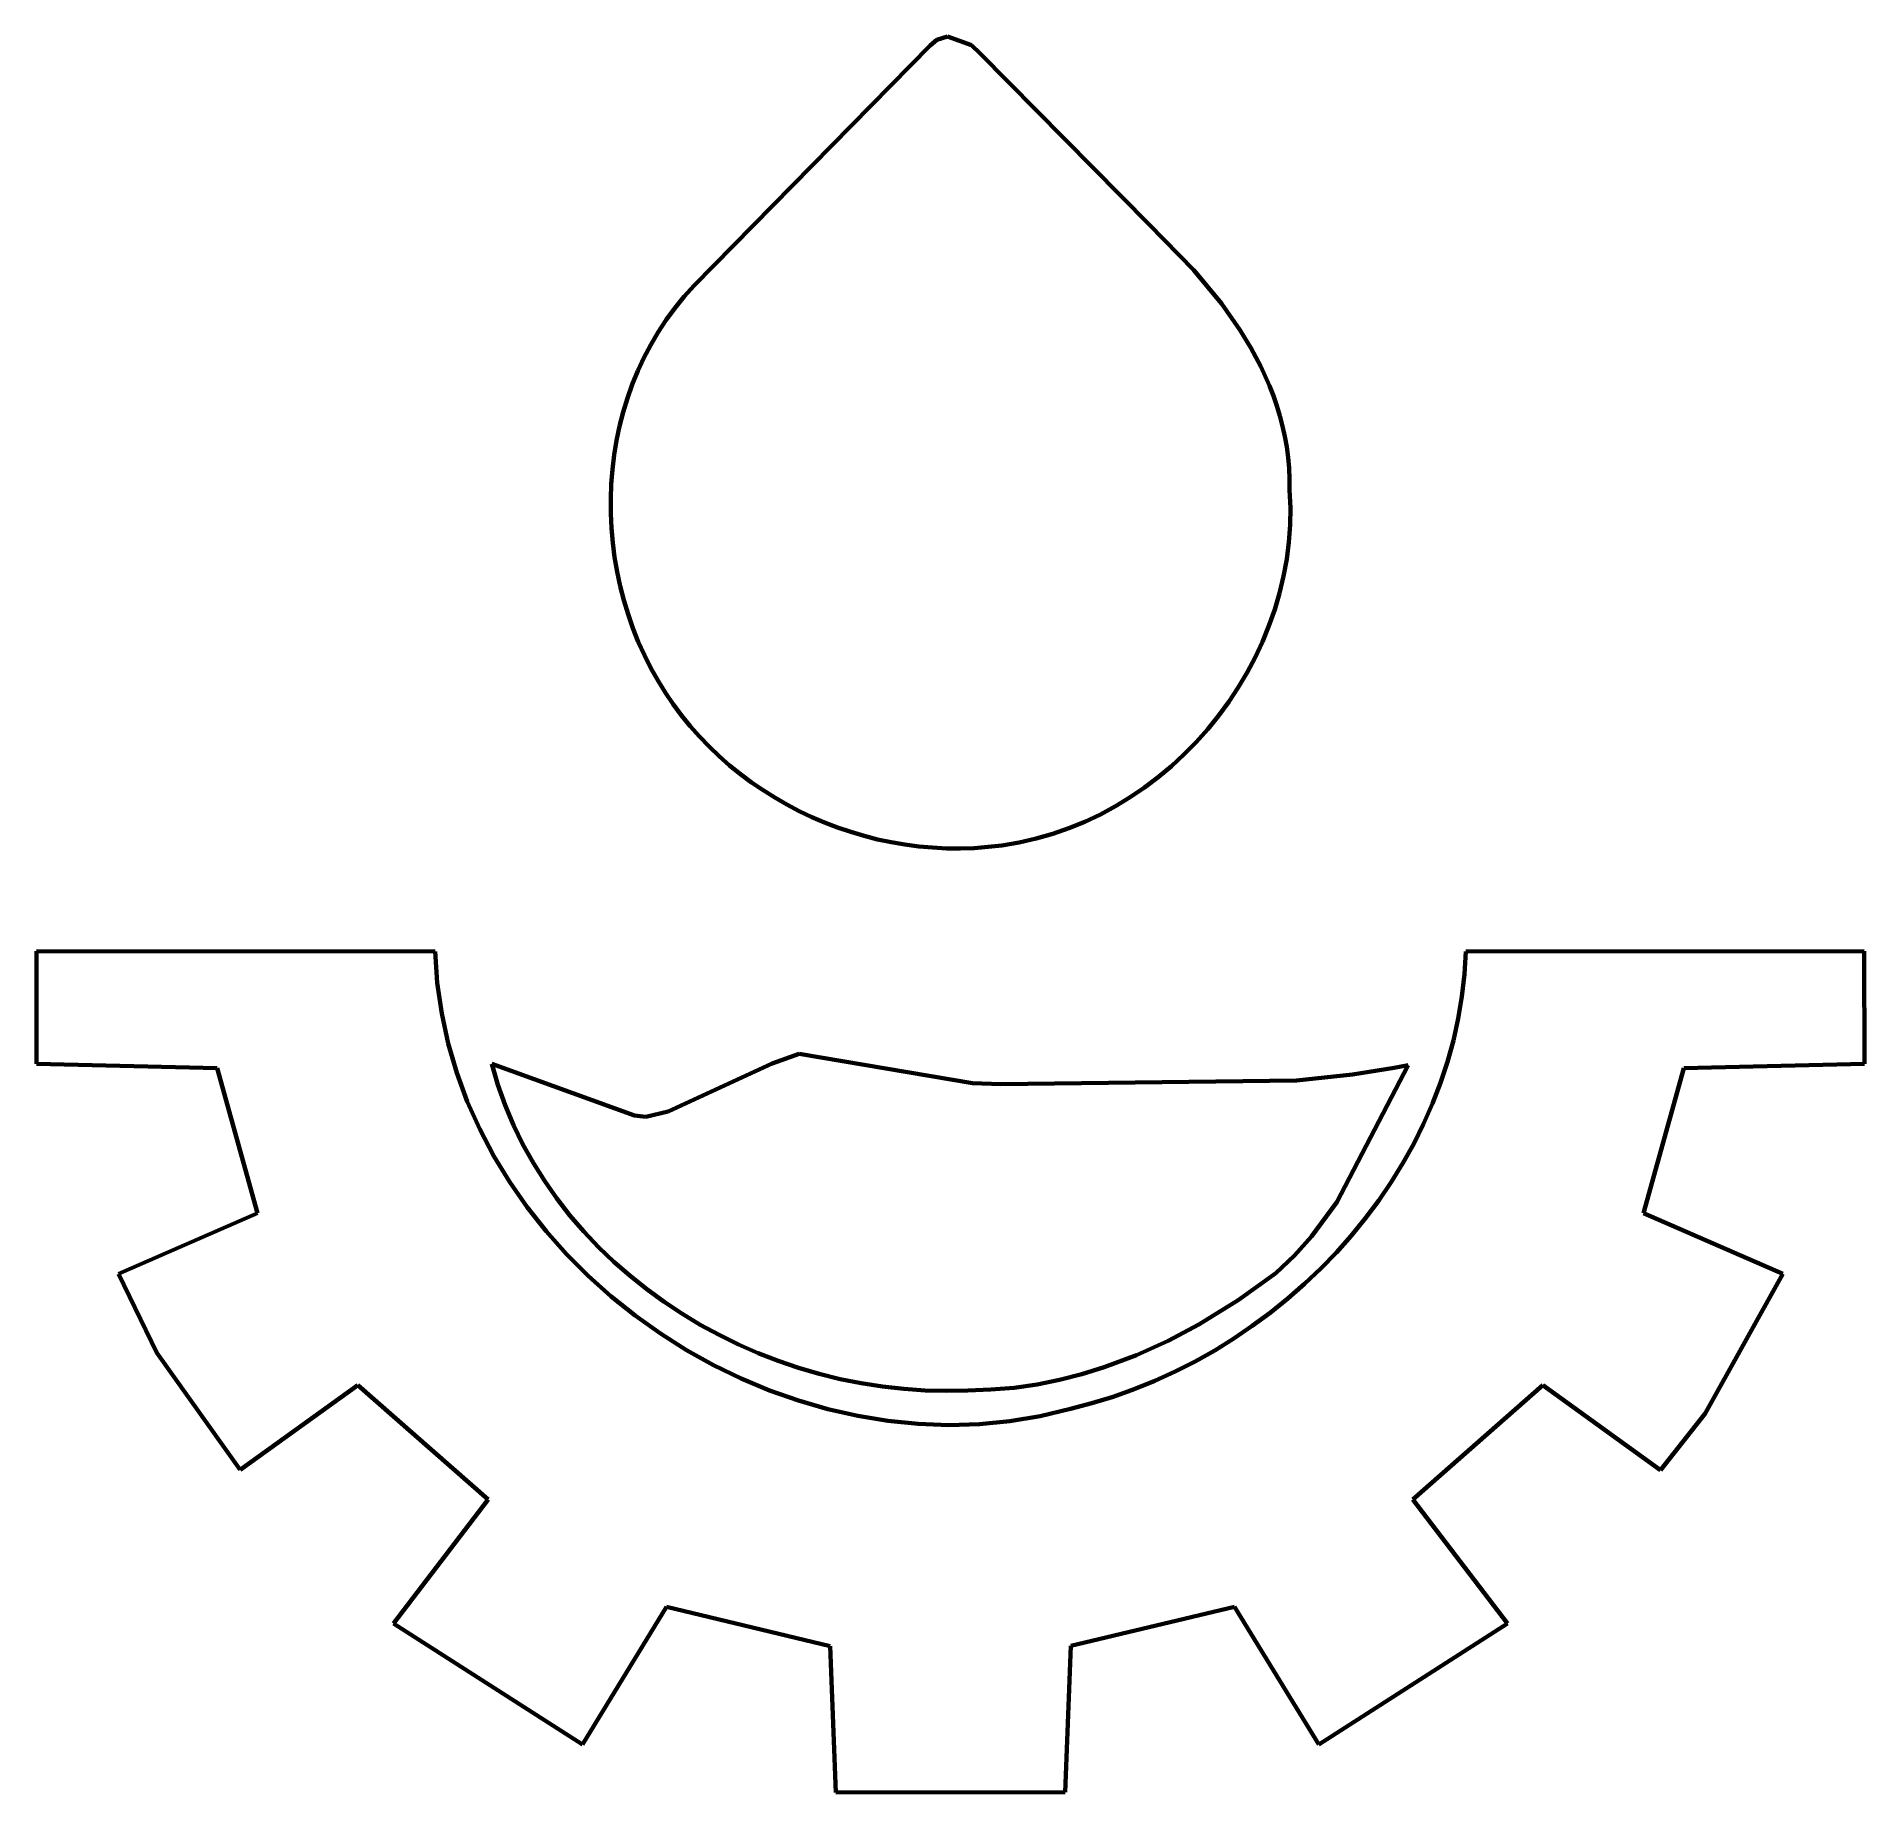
# Model space of a CAD drawing. Header units: millimetres. Extents: x 0.35 to 1.85, y 0.06 to 1.5.
import ezdxf

# ---------------------------------------------------------------- set-up
doc = ezdxf.new("R2010")
doc.units = ezdxf.units.MM
doc.layers.add('color#6d6e71ff', color=7, linetype='CONTINUOUS', lineweight=100)
doc.layers.add('color#98d93aff', color=7, linetype='CONTINUOUS', lineweight=100)

msp = doc.modelspace()

# ---------------------------------------------------------------- linework, layer by layer
at = {"layer": 'color#6d6e71ff'}
for p, q in [((0.3483, 0.6554), (0.3484, 0.7477)), ((0.3484, 0.7477), (0.6749, 0.7473)), ((0.6749, 0.7473), (0.6767, 0.7217)), ((1.5184, 0.7288), (1.5196, 0.7474)), ((1.5196, 0.7474), (1.846, 0.7477)), ((1.846, 0.7477), (1.8461, 0.6554)), ((0.6767, 0.7217), (0.6803, 0.6966)), ((1.5163, 0.7105), (1.5184, 0.7288)), ((1.5133, 0.6924), (1.5163, 0.7105)), ((0.6803, 0.6966), (0.6856, 0.672)), ((1.5093, 0.6745), (1.5133, 0.6924)), ((1.5045, 0.657), (1.5093, 0.6745)), ((0.6856, 0.672), (0.6926, 0.6479)), ((0.4963, 0.6518), (0.3483, 0.6554)), ((0.5294, 0.5328), (0.4963, 0.6518)), ((0.6926, 0.6479), (0.7013, 0.6244)), ((1.4988, 0.6397), (1.5045, 0.657)), ((1.6981, 0.6518), (1.6651, 0.5329)), ((1.8461, 0.6554), (1.6981, 0.6518)), ((1.4922, 0.6227), (1.4988, 0.6397)), ((0.7013, 0.6244), (0.7115, 0.6016)), ((1.4849, 0.606), (1.4922, 0.6227)), ((0.7115, 0.6016), (0.7231, 0.5796)), ((1.4768, 0.5897), (1.4849, 0.606)), ((1.4679, 0.5738), (1.4768, 0.5897)), ((0.7231, 0.5796), (0.7361, 0.5582)), ((1.4583, 0.5583), (1.4679, 0.5738)), ((0.7361, 0.5582), (0.7504, 0.5377)), ((1.4481, 0.5432), (1.4583, 0.5583)), ((1.4371, 0.5286), (1.4481, 0.5432)), ((0.4154, 0.4832), (0.5294, 0.5328)), ((0.7504, 0.5377), (0.7659, 0.518)), ((1.4256, 0.5144), (1.4371, 0.5286)), ((1.6651, 0.5329), (1.7793, 0.4832)), ((0.7659, 0.518), (0.7826, 0.4992)), ((1.4134, 0.5007), (1.4256, 0.5144)), ((0.7826, 0.4992), (0.8004, 0.4814)), ((1.4007, 0.4875), (1.4134, 0.5007)), ((0.447, 0.4185), (0.4154, 0.4832)), ((0.8004, 0.4814), (0.8192, 0.4646)), ((1.3874, 0.4749), (1.4007, 0.4875)), ((1.7793, 0.4832), (1.7156, 0.3686)), ((0.8192, 0.4646), (0.8389, 0.4489)), ((1.3735, 0.4628), (1.3874, 0.4749)), ((1.3445, 0.4404), (1.3592, 0.4513)), ((1.3592, 0.4513), (1.3735, 0.4628)), ((0.8389, 0.4489), (0.8595, 0.4342)), ((1.3293, 0.43), (1.3445, 0.4404)), ((0.8595, 0.4342), (0.8809, 0.4207)), ((0.8809, 0.4207), (0.9029, 0.4084)), ((1.2977, 0.4114), (1.3137, 0.4204)), ((1.3137, 0.4204), (1.3293, 0.43)), ((0.5153, 0.3226), (0.447, 0.4185)), ((0.9029, 0.4084), (0.9256, 0.3974)), ((1.2814, 0.4031), (1.2977, 0.4114)), ((0.6117, 0.3918), (0.5153, 0.3226)), ((0.7184, 0.2982), (0.6117, 0.3918)), ((0.9256, 0.3974), (0.9489, 0.3876)), ((1.2478, 0.3886), (1.2647, 0.3955)), ((1.2647, 0.3955), (1.2814, 0.4031)), ((1.5827, 0.3919), (1.476, 0.2981)), ((1.679, 0.3223), (1.5827, 0.3919)), ((0.9489, 0.3876), (0.9726, 0.3792)), ((0.9726, 0.3792), (0.9967, 0.3722)), ((1.1955, 0.3725), (1.2131, 0.3771)), ((1.2131, 0.3771), (1.2306, 0.3824)), ((1.2306, 0.3824), (1.2478, 0.3886)), ((0.9967, 0.3722), (1.0212, 0.3667)), ((1.0212, 0.3667), (1.0459, 0.3626)), ((1.0459, 0.3626), (1.0708, 0.3601)), ((1.0708, 0.3601), (1.0959, 0.3592)), ((1.0959, 0.3592), (1.1209, 0.3599)), ((1.1209, 0.3599), (1.1459, 0.3624)), ((1.1459, 0.3624), (1.1708, 0.3665)), ((1.1708, 0.3665), (1.1955, 0.3725)), ((1.7156, 0.3686), (1.679, 0.3223)), ((0.6408, 0.1965), (0.7184, 0.2982)), ((1.476, 0.2981), (1.5536, 0.1965)), ((0.8646, 0.2102), (0.7956, 0.0972)), ((0.9987, 0.178), (0.8646, 0.2102)), ((1.3299, 0.2101), (1.1958, 0.1781)), ((1.3989, 0.0972), (1.3299, 0.2101)), ((0.7956, 0.0972), (0.6408, 0.1965)), ((1.5536, 0.1965), (1.3989, 0.0972)), ((1.0032, 0.058), (0.9987, 0.178)), ((1.1958, 0.1781), (1.1912, 0.0581)), ((1.1912, 0.0581), (1.0032, 0.058))]:
    msp.add_line(p, q, dxfattribs=at)
at = {"layer": 'color#98d93aff'}
for p, q in [((0.8871, 1.2932), (1.0806, 1.49)), ((1.0806, 1.49), (1.0859, 1.4947)), ((1.0859, 1.4947), (1.0948, 1.4974)), ((1.0948, 1.4974), (1.1144, 1.4903)), ((1.1144, 1.4903), (1.1214, 1.4835)), ((1.1214, 1.4835), (1.2599, 1.3433)), ((1.2599, 1.3433), (1.2967, 1.3059)), ((1.2967, 1.3059), (1.3192, 1.2787)), ((0.879, 1.2842), (0.8871, 1.2932)), ((0.8642, 1.2651), (0.8713, 1.2748)), ((0.8713, 1.2748), (0.879, 1.2842)), ((1.3192, 1.2787), (1.3343, 1.2571)), ((0.8576, 1.255), (0.8642, 1.2651)), ((0.846, 1.2341), (0.8516, 1.2447)), ((0.8516, 1.2447), (0.8576, 1.255)), ((1.3343, 1.2571), (1.3434, 1.2422)), ((0.841, 1.2233), (0.846, 1.2341)), ((1.3434, 1.2422), (1.3516, 1.2268)), ((0.8365, 1.2122), (0.841, 1.2233)), ((1.3516, 1.2268), (1.3587, 1.211)), ((0.829, 1.1895), (0.8325, 1.201)), ((0.8325, 1.201), (0.8365, 1.2122)), ((1.3587, 1.211), (1.3619, 1.203)), ((1.3619, 1.203), (1.3647, 1.1948)), ((0.826, 1.1779), (0.829, 1.1895)), ((1.3647, 1.1948), (1.3672, 1.1865)), ((1.3672, 1.1865), (1.3694, 1.1781)), ((0.8236, 1.1662), (0.826, 1.1779)), ((1.3694, 1.1781), (1.3713, 1.1696)), ((1.3713, 1.1696), (1.3728, 1.161)), ((0.8202, 1.1425), (0.8216, 1.1544)), ((0.8216, 1.1544), (0.8236, 1.1662)), ((1.3728, 1.161), (1.374, 1.1523)), ((0.8192, 1.1305), (0.8202, 1.1425)), ((1.374, 1.1523), (1.3747, 1.1435)), ((1.3747, 1.1435), (1.3751, 1.1345)), ((0.8188, 1.1185), (0.8192, 1.1305)), ((1.3751, 1.1345), (1.375, 1.1255)), ((1.375, 1.1255), (1.3757, 1.1112)), ((0.8188, 1.1065), (0.8188, 1.1185)), ((1.3757, 1.1112), (1.3755, 1.097)), ((0.8194, 1.0944), (0.8188, 1.1065)), ((0.8204, 1.0825), (0.8194, 1.0944)), ((1.3755, 1.097), (1.3745, 1.0829)), ((0.8219, 1.0705), (0.8204, 1.0825)), ((1.3745, 1.0829), (1.3727, 1.0689)), ((0.824, 1.0587), (0.8219, 1.0705)), ((1.3727, 1.0689), (1.3702, 1.055)), ((0.8265, 1.0469), (0.824, 1.0587)), ((1.3702, 1.055), (1.3669, 1.0412)), ((0.8295, 1.0353), (0.8265, 1.0469)), ((0.833, 1.0238), (0.8295, 1.0353)), ((1.3669, 1.0412), (1.3629, 1.0277)), ((0.837, 1.0124), (0.833, 1.0238)), ((1.3629, 1.0277), (1.3582, 1.0144)), ((0.8414, 1.0013), (0.837, 1.0124)), ((1.3582, 1.0144), (1.3529, 1.0013)), ((0.8464, 0.9904), (0.8414, 1.0013)), ((0.8518, 0.9797), (0.8464, 0.9904)), ((1.3529, 1.0013), (1.3469, 0.9885)), ((0.8577, 0.9692), (0.8518, 0.9797)), ((1.3403, 0.976), (1.333, 0.9639)), ((1.3469, 0.9885), (1.3403, 0.976)), ((0.8636, 0.9595), (0.8577, 0.9692)), ((0.87, 0.95), (0.8636, 0.9595)), ((1.333, 0.9639), (1.3252, 0.9521)), ((0.8768, 0.9408), (0.87, 0.95)), ((1.3252, 0.9521), (1.3169, 0.9406)), ((0.884, 0.932), (0.8768, 0.9408)), ((0.8915, 0.9235), (0.884, 0.932)), ((1.308, 0.9296), (1.2986, 0.9191)), ((1.3169, 0.9406), (1.308, 0.9296)), ((0.8994, 0.9153), (0.8915, 0.9235)), ((0.9076, 0.9074), (0.8994, 0.9153)), ((1.2986, 0.9191), (1.2886, 0.909)), ((0.9162, 0.8999), (0.9076, 0.9074)), ((0.9251, 0.8927), (0.9162, 0.8999)), ((1.2783, 0.8994), (1.2674, 0.8903)), ((1.2886, 0.909), (1.2783, 0.8994)), ((0.9342, 0.886), (0.9251, 0.8927)), ((0.9436, 0.8795), (0.9342, 0.886)), ((1.2674, 0.8903), (1.2562, 0.8818)), ((0.9533, 0.8735), (0.9436, 0.8795)), ((0.9632, 0.8678), (0.9533, 0.8735)), ((1.2445, 0.8738), (1.2325, 0.8665)), ((1.2562, 0.8818), (1.2445, 0.8738)), ((0.9733, 0.8625), (0.9632, 0.8678)), ((0.9836, 0.8576), (0.9733, 0.8625)), ((0.9941, 0.8531), (0.9836, 0.8576)), ((1.2201, 0.8598), (1.2074, 0.8537)), ((1.2325, 0.8665), (1.2201, 0.8598)), ((1.0047, 0.849), (0.9941, 0.8531)), ((1.0155, 0.8454), (1.0047, 0.849)), ((1.0265, 0.8421), (1.0155, 0.8454)), ((1.0375, 0.8393), (1.0265, 0.8421)), ((1.0487, 0.8369), (1.0375, 0.8393)), ((1.1674, 0.8399), (1.1535, 0.8367)), ((1.181, 0.8437), (1.1674, 0.8399)), ((1.1943, 0.8484), (1.181, 0.8437)), ((1.2074, 0.8537), (1.1943, 0.8484)), ((1.0599, 0.835), (1.0487, 0.8369)), ((1.0712, 0.8335), (1.0599, 0.835)), ((1.0826, 0.8325), (1.0712, 0.8335)), ((1.094, 0.8319), (1.0826, 0.8325)), ((1.1054, 0.8318), (1.094, 0.8319)), ((1.1167, 0.8322), (1.1054, 0.8318)), ((1.1281, 0.8331), (1.1167, 0.8322)), ((1.1394, 0.8344), (1.1281, 0.8331)), ((1.1535, 0.8367), (1.1394, 0.8344)), ((0.9511, 0.6556), (0.9733, 0.6634)), ((0.9733, 0.6634), (1.1153, 0.6395)), ((0.7264, 0.638), (0.7214, 0.6552)), ((0.7214, 0.6552), (0.8383, 0.6129)), ((0.8658, 0.6161), (0.9511, 0.6556)), ((1.3808, 0.6417), (1.4266, 0.6466)), ((1.4723, 0.6543), (1.4138, 0.542)), ((1.4266, 0.6466), (1.4609, 0.6521)), ((1.4609, 0.6521), (1.4723, 0.6543)), ((0.7324, 0.6213), (0.7264, 0.638)), ((1.1153, 0.6395), (1.1384, 0.6387)), ((1.1384, 0.6387), (1.3808, 0.6417)), ((0.7392, 0.605), (0.7324, 0.6213)), ((0.8475, 0.6118), (0.8658, 0.6161)), ((0.7469, 0.5892), (0.7392, 0.605)), ((0.8383, 0.6129), (0.8475, 0.6118)), ((0.7554, 0.5739), (0.7469, 0.5892)), ((0.7647, 0.5591), (0.7554, 0.5739)), ((0.7747, 0.5448), (0.7647, 0.5591)), ((0.7854, 0.531), (0.7747, 0.5448)), ((1.4138, 0.542), (1.3931, 0.5138)), ((0.7968, 0.5178), (0.7854, 0.531)), ((0.8088, 0.5051), (0.7968, 0.5178)), ((1.3931, 0.5138), (1.3791, 0.4982)), ((0.8214, 0.493), (0.8088, 0.5051)), ((1.3791, 0.4982), (1.3637, 0.4836)), ((0.8346, 0.4815), (0.8214, 0.493)), ((0.8483, 0.4705), (0.8346, 0.4815)), ((1.3637, 0.4836), (1.333, 0.4615)), ((0.8625, 0.4602), (0.8483, 0.4705)), ((0.8771, 0.4505), (0.8625, 0.4602)), ((0.8922, 0.4414), (0.8771, 0.4505)), ((1.333, 0.4615), (1.3007, 0.4415)), ((0.9077, 0.433), (0.8922, 0.4414)), ((1.3007, 0.4415), (1.2755, 0.4282)), ((0.9235, 0.4253), (0.9077, 0.433)), ((0.9397, 0.4182), (0.9235, 0.4253)), ((1.2755, 0.4282), (1.2496, 0.4164)), ((0.9561, 0.4118), (0.9397, 0.4182)), ((0.9728, 0.4061), (0.9561, 0.4118)), ((0.9897, 0.4012), (0.9728, 0.4061)), ((1.223, 0.4065), (1.2049, 0.4009)), ((1.2496, 0.4164), (1.223, 0.4065)), ((1.0068, 0.3969), (0.9897, 0.4012)), ((1.0241, 0.3934), (1.0068, 0.3969)), ((1.0415, 0.3907), (1.0241, 0.3934)), ((1.0589, 0.3888), (1.0415, 0.3907)), ((1.1493, 0.3898), (1.1304, 0.3882)), ((1.1681, 0.3925), (1.1493, 0.3898)), ((1.1866, 0.3962), (1.1681, 0.3925)), ((1.2049, 0.4009), (1.1866, 0.3962)), ((1.0764, 0.3876), (1.0589, 0.3888)), ((1.0939, 0.3872), (1.0764, 0.3876)), ((1.1113, 0.3876), (1.0939, 0.3872)), ((1.1304, 0.3882), (1.1113, 0.3876))]:
    msp.add_line(p, q, dxfattribs=at)

doc.saveas('drawing.dxf')
